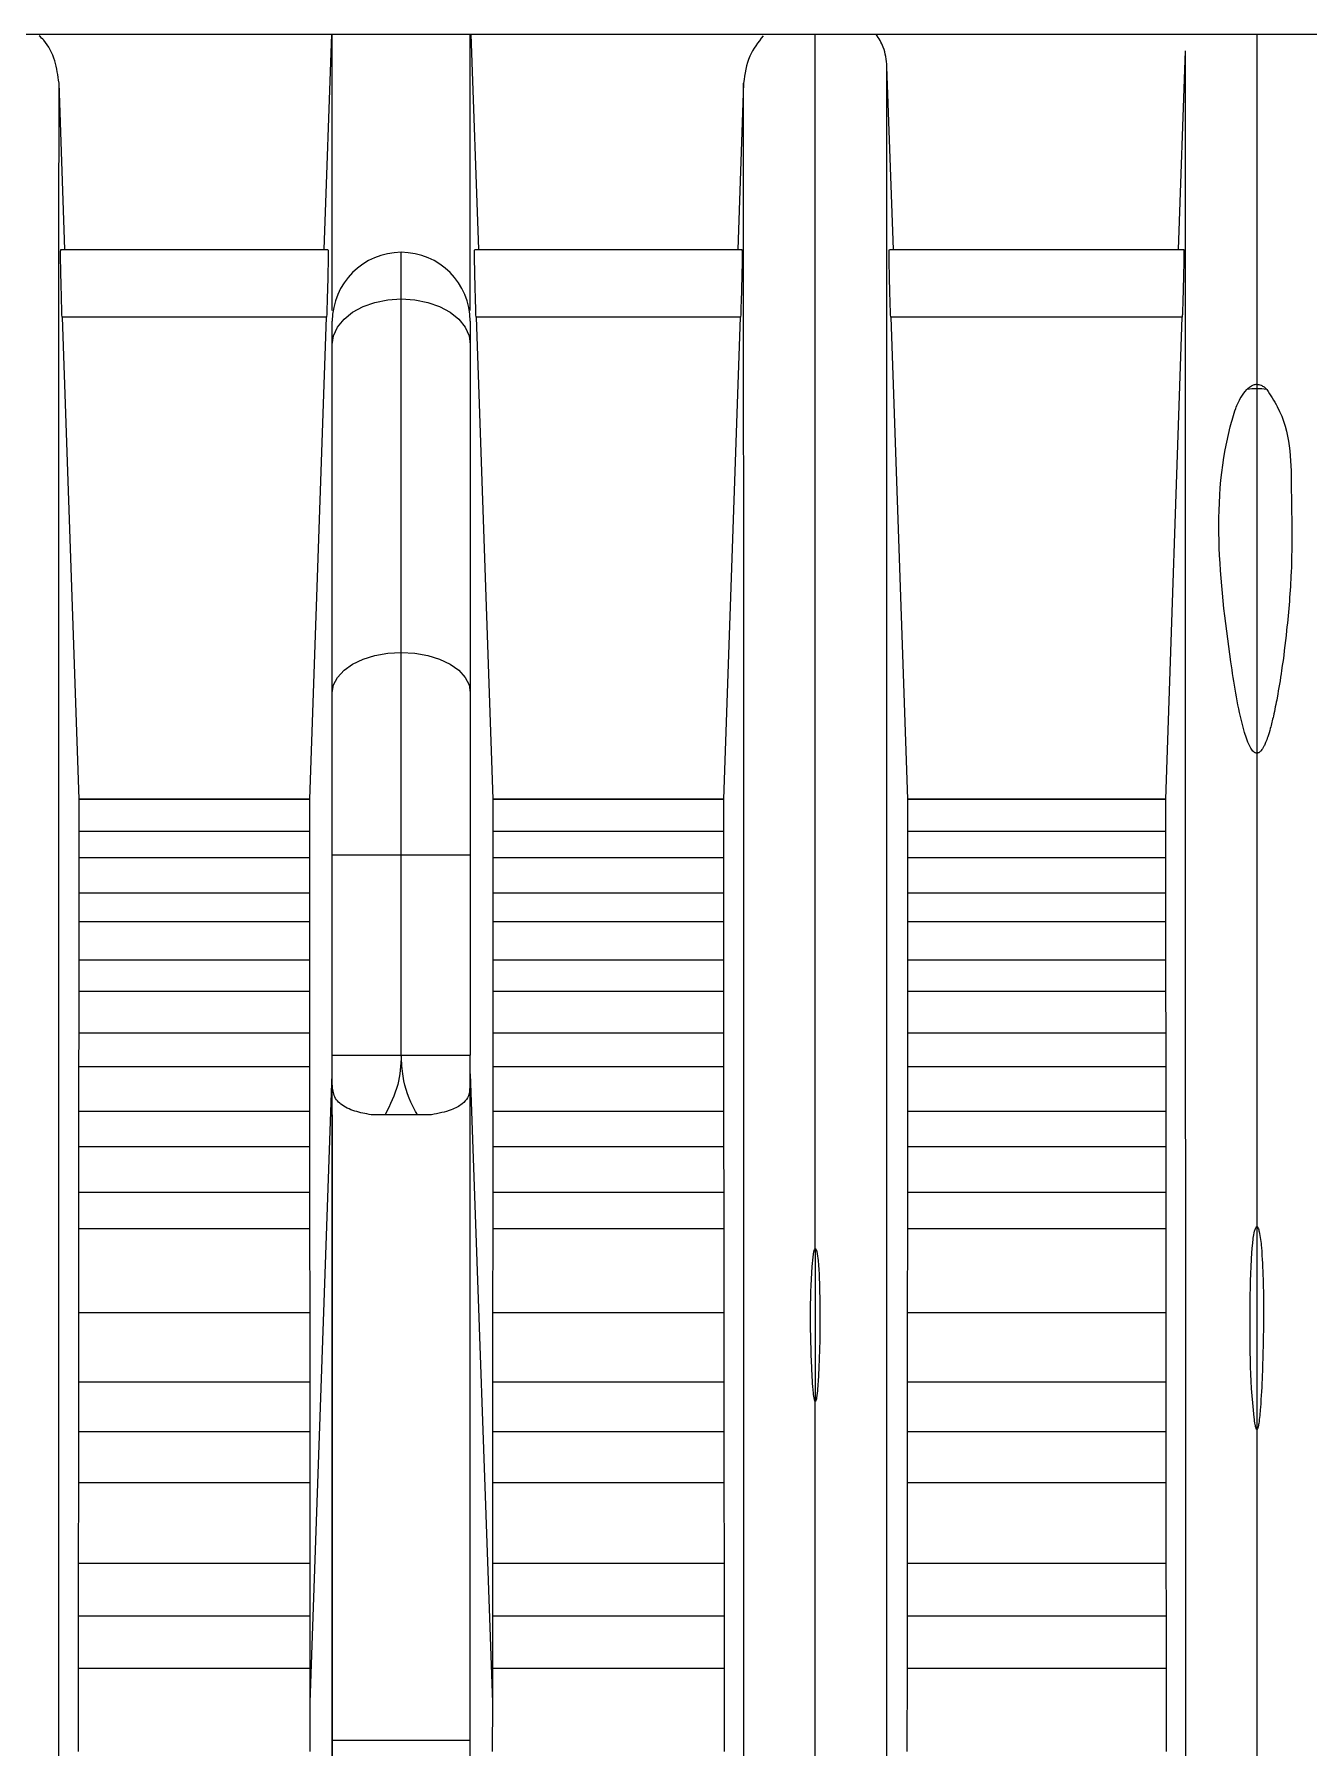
# Model space of a CAD drawing. Extents: x 9.3 to 87.2, y 1.1 to 68.8.
# Drawn here: x 37.841 to 38.764, y 62.182 to 63.424 of the extents above; entities that cross this region are included whole.
import ezdxf

# ---------------------------------------------------------------- set-up
doc = ezdxf.new("R2010")
doc.units = 0
doc.header["$MEASUREMENT"] = 0
doc.layers.add('OBJECT', color=7, linetype='CONTINUOUS')

msp = doc.modelspace()

# ---------------------------------------------------------------- linework, layer by layer
at = {"layer": 'OBJECT'}
for p, q in [((37.3006, 63.4238), (38.9125, 63.4238)), ((38.0559, 63.4238), (38.0504, 63.2678)), ((38.1627, 63.2678), (38.1572, 63.4238)), ((38.6746, 63.4117), (38.6695, 63.2678)), ((37.8627, 63.2678), (37.8585, 63.3884)), ((38.3546, 63.3884), (38.3504, 63.2678)), ((38.4632, 63.2678), (38.4585, 63.4003)), ((37.8597, 63.2678), (37.8597, 63.2678)), ((37.8597, 63.2678), (38.0534, 63.2678)), ((38.0534, 63.2678), (38.0533, 63.2678)), ((38.1065, 63.2321), (38.1065, 63.2658)), ((38.1597, 63.2678), (38.1597, 63.2678)), ((38.1597, 63.2678), (38.3534, 63.2678)), ((38.3534, 63.2678), (38.3533, 63.2678)), ((38.4602, 63.2678), (38.4602, 63.2678)), ((38.4602, 63.2678), (38.6735, 63.2678)), ((38.6735, 63.2678), (38.6735, 63.2678)), ((38.1065, 62.9759), (38.1065, 63.2321)), ((37.8607, 63.2187), (37.8728, 62.8696)), ((38.0524, 63.2187), (37.8607, 63.2187)), ((38.0403, 62.8696), (38.0524, 63.2187)), ((38.0565, 63.1989), (38.0565, 63.2158)), ((38.1565, 63.2158), (38.1565, 63.1989)), ((38.1607, 63.2187), (38.1728, 62.8696)), ((38.3524, 63.2187), (38.1607, 63.2187)), ((38.3403, 62.8696), (38.3524, 63.2187)), ((38.4612, 63.2187), (38.4733, 62.8696)), ((38.6725, 63.2187), (38.4612, 63.2187)), ((38.6605, 62.8696), (38.6725, 63.2187)), ((38.0565, 62.9466), (38.0565, 63.1989)), ((38.1565, 63.1989), (38.1565, 62.9466)), ((38.7265, 63.1702), (38.7265, 63.1669)), ((38.7265, 63.1669), (38.7265, 62.9029)), ((38.1065, 62.8291), (38.1065, 62.9759)), ((38.0565, 62.8291), (38.0565, 62.9466)), ((38.1565, 62.9466), (38.1565, 62.8291)), ((37.8728, 62.8696), (37.8728, 62.8695)), ((38.0403, 62.8696), (37.8728, 62.8696)), ((37.8728, 62.8695), (37.8728, 62.8463)), ((37.8728, 62.8695), (38.0403, 62.8695)), ((38.0402, 62.8463), (38.0403, 62.8695)), ((38.0403, 62.8695), (38.0403, 62.8696)), ((38.1728, 62.8696), (38.1728, 62.8695)), ((38.3403, 62.8696), (38.1728, 62.8696)), ((38.1728, 62.8695), (38.1729, 62.8463)), ((38.1728, 62.8695), (38.3403, 62.8695)), ((38.3403, 62.8695), (38.3403, 62.8696)), ((38.3403, 62.8463), (38.3403, 62.8695)), ((38.4733, 62.8696), (38.4733, 62.8695)), ((38.6605, 62.8696), (38.4733, 62.8696)), ((38.4733, 62.8695), (38.4734, 62.8463)), ((38.4733, 62.8695), (38.6605, 62.8695)), ((38.6605, 62.8695), (38.6605, 62.8696)), ((38.6605, 62.8463), (38.6605, 62.8695)), ((37.8728, 62.8463), (37.8728, 62.8272)), ((37.8728, 62.8463), (38.0402, 62.8463)), ((38.0402, 62.8272), (38.0402, 62.8463)), ((38.1729, 62.8463), (38.1729, 62.8272)), ((38.1729, 62.8463), (38.3403, 62.8463)), ((38.3403, 62.8272), (38.3403, 62.8463)), ((38.4734, 62.8463), (38.4734, 62.8272)), ((38.4734, 62.8463), (38.6605, 62.8463)), ((38.6605, 62.8272), (38.6605, 62.8463)), ((37.8728, 62.8272), (37.8728, 62.8017)), ((37.8728, 62.8272), (38.0402, 62.8272)), ((38.0402, 62.8017), (38.0402, 62.8272)), ((38.0565, 62.684), (38.0565, 62.8291)), ((38.0565, 62.8291), (38.1065, 62.8291)), ((38.1065, 62.684), (38.1065, 62.8291)), ((38.1065, 62.8291), (38.1565, 62.8291)), ((38.1565, 62.8291), (38.1565, 62.684)), ((38.1729, 62.8272), (38.1729, 62.8017)), ((38.1729, 62.8272), (38.3403, 62.8272)), ((38.3403, 62.8017), (38.3403, 62.8272)), ((38.4734, 62.8272), (38.4734, 62.8017)), ((38.4734, 62.8272), (38.6605, 62.8272)), ((38.6605, 62.8017), (38.6605, 62.8272)), ((37.8728, 62.8017), (37.8728, 62.7809)), ((37.8728, 62.8017), (38.0402, 62.8017)), ((38.0402, 62.7809), (38.0402, 62.8017)), ((38.1729, 62.8017), (38.1729, 62.7809)), ((38.1729, 62.8017), (38.3403, 62.8017)), ((38.3403, 62.7809), (38.3403, 62.8017)), ((38.4734, 62.8017), (38.4734, 62.7809)), ((38.4734, 62.8017), (38.6605, 62.8017)), ((38.6605, 62.7809), (38.6605, 62.8017)), ((37.8728, 62.7809), (37.8728, 62.7531)), ((37.8728, 62.7809), (38.0402, 62.7809)), ((38.0402, 62.7531), (38.0402, 62.7809)), ((38.1729, 62.7809), (38.1729, 62.7531)), ((38.1729, 62.7809), (38.3403, 62.7809)), ((38.3403, 62.7531), (38.3403, 62.7809)), ((38.4734, 62.7809), (38.4734, 62.7531)), ((38.4734, 62.7809), (38.6605, 62.7809)), ((38.6606, 62.7531), (38.6605, 62.7809)), ((37.8728, 62.7531), (37.8728, 62.7304)), ((37.8728, 62.7531), (38.0402, 62.7531)), ((38.0402, 62.7304), (38.0402, 62.7531)), ((38.1729, 62.7531), (38.1729, 62.7304)), ((38.1729, 62.7531), (38.3403, 62.7531)), ((38.3403, 62.7304), (38.3403, 62.7531)), ((38.4734, 62.7531), (38.4734, 62.7304)), ((38.4734, 62.7531), (38.6606, 62.7531)), ((38.6606, 62.7304), (38.6606, 62.7531)), ((37.8728, 62.7304), (37.8728, 62.7003)), ((37.8728, 62.7304), (38.0402, 62.7304)), ((38.0402, 62.7003), (38.0402, 62.7304)), ((38.1729, 62.7304), (38.1729, 62.7003)), ((38.1729, 62.7304), (38.3403, 62.7304)), ((38.3403, 62.7003), (38.3403, 62.7304)), ((38.4734, 62.7304), (38.4734, 62.7003)), ((38.4734, 62.7304), (38.6606, 62.7304)), ((38.6607, 62.7003), (38.6606, 62.7304)), ((37.8728, 62.7003), (37.8727, 62.6758)), ((37.8728, 62.7003), (38.0402, 62.7003)), ((38.0402, 62.6758), (38.0402, 62.7003)), ((38.1729, 62.7003), (38.1729, 62.6758)), ((38.1729, 62.7003), (38.3403, 62.7003)), ((38.3403, 62.6758), (38.3403, 62.7003)), ((38.4734, 62.7003), (38.4733, 62.6758)), ((38.4734, 62.7003), (38.6607, 62.7003)), ((38.6607, 62.6758), (38.6607, 62.7003)), ((38.0565, 62.684), (38.1065, 62.684)), ((38.1065, 62.684), (38.1565, 62.684)), ((37.8727, 62.6758), (37.8727, 62.6435)), ((37.8727, 62.6758), (38.0402, 62.6758)), ((38.0402, 62.6435), (38.0402, 62.6758)), ((38.0406, 62.215), (38.0565, 62.6706)), ((38.0565, 62.6408), (38.0565, 62.6706)), ((38.1565, 62.6408), (38.1565, 62.6706)), ((38.1565, 62.6706), (38.1725, 62.215)), ((38.1729, 62.6758), (38.1729, 62.6435)), ((38.1729, 62.6758), (38.3403, 62.6758)), ((38.3403, 62.6435), (38.3403, 62.6758)), ((38.4733, 62.6758), (38.4733, 62.6435)), ((38.4733, 62.6758), (38.6607, 62.6758)), ((38.6607, 62.6435), (38.6607, 62.6758)), ((37.8727, 62.6435), (37.8727, 62.6178)), ((37.8727, 62.6435), (38.0402, 62.6435)), ((38.0402, 62.6178), (38.0402, 62.6435)), ((38.1729, 62.6435), (38.1729, 62.6178)), ((38.1729, 62.6435), (38.3403, 62.6435)), ((38.3403, 62.6178), (38.3403, 62.6435)), ((38.4733, 62.6435), (38.4733, 62.6178)), ((38.4733, 62.6435), (38.6607, 62.6435)), ((38.6607, 62.6178), (38.6607, 62.6435)), ((38.0565, 62.6408), (38.0565, 62.1874)), ((38.0948, 62.6408), (38.0847, 62.6408)), ((38.1183, 62.6408), (38.0948, 62.6408)), ((38.1284, 62.6408), (38.1183, 62.6408)), ((38.1565, 62.1874), (38.1565, 62.6408)), ((37.8727, 62.6178), (37.8727, 62.5848)), ((37.8727, 62.6178), (38.0402, 62.6178)), ((38.0402, 62.5848), (38.0402, 62.6178)), ((38.1729, 62.6178), (38.1728, 62.5848)), ((38.1729, 62.6178), (38.3403, 62.6178)), ((38.3404, 62.5848), (38.3403, 62.6178)), ((38.4733, 62.6178), (38.4733, 62.5848)), ((38.4733, 62.6178), (38.6607, 62.6178)), ((38.6607, 62.5848), (38.6607, 62.6178)), ((37.8727, 62.5848), (37.8727, 62.5585)), ((37.8727, 62.5848), (38.0402, 62.5848)), ((38.0403, 62.5585), (38.0402, 62.5848)), ((38.1728, 62.5848), (38.1728, 62.5585)), ((38.1728, 62.5848), (38.3404, 62.5848)), ((38.3404, 62.5585), (38.3404, 62.5848)), ((38.4733, 62.5848), (38.4733, 62.5585)), ((38.4733, 62.5848), (38.6607, 62.5848)), ((38.6607, 62.5585), (38.6607, 62.5848)), ((37.8727, 62.5585), (37.8726, 62.4976)), ((37.8727, 62.5585), (38.0403, 62.5585)), ((38.0404, 62.4976), (38.0403, 62.5585)), ((38.1728, 62.5585), (38.1727, 62.4976)), ((38.1728, 62.5585), (38.3404, 62.5585)), ((38.3405, 62.4976), (38.3404, 62.5585)), ((38.4733, 62.5585), (38.4732, 62.4976)), ((38.4733, 62.5585), (38.6607, 62.5585)), ((38.6608, 62.4976), (38.6607, 62.5585)), ((38.7265, 62.5598), (38.7265, 62.4128)), ((38.4065, 62.5438), (38.4065, 62.4331)), ((37.8726, 62.4976), (37.8725, 62.4473)), ((37.8726, 62.4976), (38.0404, 62.4976)), ((38.0404, 62.4473), (38.0404, 62.4976)), ((38.1727, 62.4976), (38.1726, 62.4473)), ((38.1727, 62.4976), (38.3405, 62.4976)), ((38.3406, 62.4473), (38.3405, 62.4976)), ((38.4732, 62.4976), (38.4731, 62.4473)), ((38.4732, 62.4976), (38.6608, 62.4976)), ((38.6609, 62.4473), (38.6608, 62.4976)), ((37.8725, 62.4473), (37.8725, 62.4112)), ((37.8725, 62.4473), (38.0404, 62.4473)), ((38.0405, 62.4112), (38.0404, 62.4473)), ((38.1726, 62.4473), (38.1726, 62.4112)), ((38.1726, 62.4473), (38.3406, 62.4473)), ((38.3406, 62.4112), (38.3406, 62.4473)), ((38.4731, 62.4473), (38.4731, 62.4112)), ((38.4731, 62.4473), (38.6609, 62.4473)), ((38.6609, 62.4112), (38.6609, 62.4473)), ((37.8725, 62.4112), (37.8725, 62.3744)), ((37.8725, 62.4112), (38.0405, 62.4112)), ((38.0405, 62.3744), (38.0405, 62.4112)), ((38.1726, 62.4112), (38.1726, 62.3744)), ((38.1726, 62.4112), (38.3406, 62.4112)), ((38.3406, 62.3744), (38.3406, 62.4112)), ((38.4731, 62.4112), (38.473, 62.3744)), ((38.4731, 62.4112), (38.6609, 62.4112)), ((38.6609, 62.3744), (38.6609, 62.4112)), ((37.8725, 62.3744), (37.8724, 62.3158)), ((37.8725, 62.3744), (38.0405, 62.3744)), ((38.0406, 62.3158), (38.0405, 62.3744)), ((38.1726, 62.3744), (38.1725, 62.3158)), ((38.1726, 62.3744), (38.3406, 62.3744)), ((38.3407, 62.3158), (38.3406, 62.3744)), ((38.473, 62.3744), (38.473, 62.3158)), ((38.473, 62.3744), (38.6609, 62.3744)), ((38.6609, 62.3158), (38.6609, 62.3744)), ((37.8724, 62.3158), (37.8724, 62.2777)), ((37.8724, 62.3158), (38.0406, 62.3158)), ((38.0406, 62.2777), (38.0406, 62.3158)), ((38.1725, 62.3158), (38.1725, 62.2777)), ((38.1725, 62.3158), (38.3407, 62.3158)), ((38.3407, 62.2777), (38.3407, 62.3158)), ((38.473, 62.3158), (38.473, 62.2777)), ((38.473, 62.3158), (38.6609, 62.3158)), ((38.661, 62.2777), (38.6609, 62.3158)), ((37.8724, 62.2777), (37.8724, 62.2397)), ((37.8724, 62.2777), (38.0406, 62.2777)), ((38.0406, 62.2397), (38.0406, 62.2777)), ((38.1725, 62.2777), (38.1725, 62.2397)), ((38.1725, 62.2777), (38.3407, 62.2777)), ((38.3407, 62.2397), (38.3407, 62.2777)), ((38.473, 62.2777), (38.473, 62.2397)), ((38.473, 62.2777), (38.661, 62.2777)), ((38.661, 62.2397), (38.661, 62.2777)), ((37.8724, 62.2397), (37.8723, 62.1795)), ((37.8724, 62.2397), (38.0406, 62.2397)), ((38.0406, 62.215), (38.0406, 62.2397)), ((38.1725, 62.2397), (38.1725, 62.215)), ((38.1725, 62.2397), (38.3407, 62.2397)), ((38.3408, 62.1795), (38.3407, 62.2397)), ((38.473, 62.2397), (38.4729, 62.1795)), ((38.473, 62.2397), (38.661, 62.2397)), ((38.6611, 62.1795), (38.661, 62.2397)), ((38.0406, 62.1795), (38.0406, 62.215)), ((38.1725, 62.215), (38.1724, 62.1795)), ((38.1565, 62.1874), (38.0565, 62.1874)), ((38.0565, 62.1874), (38.0565, 61.6893)), ((38.1565, 61.6893), (38.1565, 62.1874))]:
    msp.add_line(p, q, dxfattribs=at)
at = {"layer": 'OBJECT', "flags": 128}
for points in [[(38.0565, 63.1989), (38.0575, 63.2054), (38.0603, 63.2116), (38.065, 63.2173), (38.0712, 63.2224), (38.0788, 63.2265), (38.0874, 63.2295), (38.0968, 63.2314), (38.1065, 63.2321)], [(38.1065, 63.2321), (38.1163, 63.2314), (38.1257, 63.2295), (38.1343, 63.2265), (38.1419, 63.2224), (38.1481, 63.2173), (38.1527, 63.2116), (38.1556, 63.2054), (38.1565, 63.1989)], [(38.0565, 62.9466), (38.0575, 62.9523), (38.0603, 62.9578), (38.065, 62.9629), (38.0712, 62.9673), (38.0788, 62.971), (38.0874, 62.9737), (38.0968, 62.9753), (38.1065, 62.9759)], [(38.1065, 62.9759), (38.1163, 62.9753), (38.1257, 62.9737), (38.1343, 62.971), (38.1419, 62.9673), (38.1481, 62.9629), (38.1527, 62.9578), (38.1556, 62.9523), (38.1565, 62.9466)]]:
    msp.add_lwpolyline(points, dxfattribs=at)
at = {"layer": 'OBJECT'}
for centre, radius, start, end in [((38.1065, 63.2158), 0.05, 90, 180), ((38.1065, 63.2158), 0.05, 0, 90), ((38.7266, 63.1103), 0.0566, 90.0486, 97.372), ((38.7193, 63.1664), 0.00000101, 67.1663, 140.9061), ((38.7265, 63.1104), 0.0565, 82.6693, 90.0021)]:
    msp.add_arc(centre, radius, start, end, dxfattribs=at)
for points, knots in [([(37.8585, 63.3884), (37.8577, 63.3939), (37.8562, 63.4049), (37.8504, 63.4168), (37.8453, 63.4216), (37.8442, 63.4226)], [0, 0, 0, 0, 0.4314294, 0.878177, 1, 1, 1, 1]), ([(38.0565, 63.2237), (38.0565, 63.2249), (38.0565, 63.2635), (38.0565, 63.3376), (38.0565, 63.3925), (38.0565, 63.4238)], [0, 0, 0, 0, 0.013375, 0.438217, 1, 1, 1, 1]), ([(38.1565, 63.2237), (38.1565, 63.2249), (38.1565, 63.2635), (38.1565, 63.3376), (38.1565, 63.3925), (38.1565, 63.4238)], [0, 0, 0, 0, 0.013375, 0.438217, 1, 1, 1, 1]), ([(38.3688, 63.4227), (38.3651, 63.418), (38.3573, 63.408), (38.3555, 63.3952), (38.3546, 63.3884)], [0, 0, 0, 0, 0.473878, 1, 1, 1, 1]), ([(38.4065, 62.5438), (38.4065, 62.6107), (38.4065, 62.7487), (38.4065, 62.941), (38.4065, 63.1095), (38.4065, 63.2537), (38.4065, 63.3566), (38.4065, 63.4034), (38.4065, 63.4238)], [0, 0, 0, 0, 0.174448, 0.360152, 0.555224, 0.71356, 0.874716, 1, 1, 1, 1]), ([(38.4585, 63.4003), (38.458, 63.4052), (38.4571, 63.4138), (38.4526, 63.4208), (38.4507, 63.4238)], [0, 0, 0, 0, 0.570413, 1, 1, 1, 1]), ([(38.7265, 63.4238), (38.7265, 63.4208), (38.7265, 63.4032), (38.7265, 63.3483), (38.7265, 63.2665), (38.7265, 63.2017), (38.7265, 63.1702)], [0, 0, 0, 0, 0.078928, 0.453296, 0.734057, 1, 1, 1, 1]), ([(38.6746, 63.4117), (38.6746, 63.397), (38.6746, 63.3681), (38.6746, 63.2838), (38.6746, 63.1722), (38.6746, 63.0422), (38.6746, 62.9158), (38.6747, 62.7666), (38.6747, 62.5878), (38.6747, 62.3862), (38.6747, 62.1383), (38.6747, 61.8291), (38.6748, 61.4776), (38.6748, 61.2389), (38.6748, 61.1318)], [0, 0, 0, 0, 0.081177, 0.159217, 0.232708, 0.300406, 0.362349, 0.419558, 0.50233, 0.578909, 0.650985, 0.773644, 0.898475, 1, 1, 1, 1]), ([(37.8583, 61.6139), (37.8583, 61.6276), (37.8583, 61.7366), (37.8583, 61.9329), (37.8584, 62.2068), (37.8584, 62.4427), (37.8584, 62.6513), (37.8584, 62.829), (37.8584, 62.9974), (37.8584, 63.1574), (37.8584, 63.2945), (37.8585, 63.357), (37.8585, 63.3884)], [0, 0, 0, 0, 0.017701, 0.139969, 0.262645, 0.392016, 0.482526, 0.578519, 0.679291, 0.783932, 0.891131, 1, 1, 1, 1]), ([(38.3548, 61.6136), (38.3548, 61.6275), (38.3548, 61.7365), (38.3547, 61.9329), (38.3547, 62.2068), (38.3547, 62.4427), (38.3547, 62.6513), (38.3547, 62.829), (38.3547, 62.9974), (38.3546, 63.1574), (38.3546, 63.2945), (38.3546, 63.357), (38.3546, 63.3884)], [0, 0, 0, 0, 0.0178008, 0.1400561, 0.2627202, 0.3920772, 0.4825784, 0.5785614, 0.679324, 0.7839541, 0.891142, 1, 1, 1, 1]), ([(38.4583, 61.1318), (38.4583, 61.208), (38.4583, 61.3879), (38.4583, 61.6579), (38.4583, 61.9422), (38.4584, 62.2183), (38.4584, 62.4569), (38.4584, 62.6681), (38.4584, 62.8466), (38.4584, 63.016), (38.4584, 63.1761), (38.4585, 63.3101), (38.4585, 63.3701), (38.4585, 63.4003)], [0, 0, 0, 0, 0.077932, 0.184108, 0.285308, 0.387055, 0.49457, 0.569928, 0.649851, 0.733699, 0.820681, 0.90968, 1, 1, 1, 1]), ([(37.8607, 63.2187), (37.8605, 63.2242), (37.8602, 63.2353), (37.8598, 63.2499), (37.8596, 63.261), (37.8596, 63.267), (37.8597, 63.2676), (37.8597, 63.2678)], [0, 0, 0, 0, 0.211153, 0.422184, 0.636377, 0.855997, 1, 1, 1, 1]), ([(38.0534, 63.2678), (38.0534, 63.2673), (38.0535, 63.2662), (38.0535, 63.2575), (38.0532, 63.2448), (38.0528, 63.2311), (38.0525, 63.2221), (38.0524, 63.2187)], [0, 0, 0, 0, 0.217342, 0.434703, 0.65162, 0.868105, 1, 1, 1, 1]), ([(38.1607, 63.2187), (38.1605, 63.2243), (38.1602, 63.2355), (38.1598, 63.2503), (38.1596, 63.2614), (38.1596, 63.267), (38.1597, 63.2676), (38.1597, 63.2678)], [0, 0, 0, 0, 0.216468, 0.432939, 0.649311, 0.865902, 1, 1, 1, 1]), ([(38.3534, 63.2678), (38.3534, 63.2672), (38.3535, 63.2661), (38.3535, 63.257), (38.3532, 63.2438), (38.3528, 63.2301), (38.3525, 63.2215), (38.3524, 63.2187)], [0, 0, 0, 0, 0.225121, 0.450308, 0.673261, 0.890925, 1, 1, 1, 1]), ([(38.4612, 63.2187), (38.461, 63.224), (38.4606, 63.2346), (38.4603, 63.2488), (38.46, 63.2598), (38.46, 63.2666), (38.4601, 63.2674), (38.4602, 63.2678)], [0, 0, 0, 0, 0.198929, 0.39772, 0.600479, 0.814738, 1, 1, 1, 1]), ([(38.6735, 63.2678), (38.6736, 63.267), (38.6737, 63.2653), (38.6735, 63.2533), (38.6731, 63.238), (38.6728, 63.2261), (38.6725, 63.2196), (38.6725, 63.2187)], [0, 0, 0, 0, 0.296948, 0.574359, 0.771343, 0.969217, 1, 1, 1, 1]), ([(38.7265, 62.9029), (38.7263, 62.9029), (38.7259, 62.9029), (38.7251, 62.9032), (38.7236, 62.9043), (38.7203, 62.9093), (38.7138, 62.9294), (38.7059, 62.9789), (38.6968, 63.0514), (38.6999, 63.1141), (38.7104, 63.1509), (38.7142, 63.1601), (38.7178, 63.1646), (38.7193, 63.1664)], [0, 0, 0, 0, 0.0011655, 0.0026319, 0.0054497, 0.0160469, 0.0580489, 0.22541, 0.5613954, 0.8964793, 0.9469166, 0.9777597, 1, 1, 1, 1]), ([(38.7193, 63.1664), (38.7199, 63.167), (38.7208, 63.168), (38.7226, 63.1692), (38.7243, 63.1699), (38.7258, 63.1702), (38.7264, 63.1702), (38.7265, 63.1702)], [0, 0, 0, 0, 0.344499, 0.581692, 0.821028, 0.959273, 1, 1, 1, 1]), ([(38.7265, 63.1702), (38.727, 63.1701), (38.7281, 63.1701), (38.73, 63.1694), (38.732, 63.1682), (38.7331, 63.167), (38.7338, 63.1664)], [0, 0, 0, 0, 0.137695, 0.314907, 0.624924, 1, 1, 1, 1]), ([(38.7338, 63.1664), (38.7364, 63.1623), (38.7513, 63.1395), (38.7512, 63.0942), (38.7526, 63.0411), (38.7488, 62.9964), (38.7451, 62.966), (38.7417, 62.9452), (38.7389, 62.9312), (38.7366, 62.9217), (38.7347, 62.9153), (38.7331, 62.911), (38.7318, 62.9081), (38.7307, 62.9062), (38.7298, 62.9049), (38.729, 62.904), (38.7282, 62.9033), (38.7274, 62.903), (38.7269, 62.9029), (38.7266, 62.9029), (38.7265, 62.9029)], [0, 0, 0, 0, 0.047745, 0.265097, 0.50608, 0.668098, 0.776894, 0.849908, 0.898901, 0.931786, 0.953881, 0.968756, 0.978801, 0.985617, 0.990277, 0.993501, 0.996916, 0.998285, 0.999419, 1, 1, 1, 1]), ([(38.7265, 62.9029), (38.7265, 62.8406), (38.7265, 62.7328), (38.7265, 62.6111), (38.7265, 62.5598)], [0, 0, 0, 0, 0.578266, 1, 1, 1, 1]), ([(38.0565, 62.6706), (38.0565, 62.6731), (38.0565, 62.6776), (38.0565, 62.682), (38.0565, 62.684)], [0, 0, 0, 0, 0.560019, 1, 1, 1, 1]), ([(38.1065, 62.684), (38.1061, 62.6768), (38.1052, 62.6616), (38.0984, 62.648), (38.0948, 62.6408)], [0, 0, 0, 0, 0.47642, 1, 1, 1, 1]), ([(38.1183, 62.6408), (38.1176, 62.6419), (38.1125, 62.6504), (38.1075, 62.6651), (38.1068, 62.6789), (38.1065, 62.684)], [0, 0, 0, 0, 0.082804, 0.65929, 1, 1, 1, 1]), ([(38.1565, 62.6706), (38.1565, 62.6731), (38.1565, 62.6776), (38.1565, 62.682), (38.1565, 62.684)], [0, 0, 0, 0, 0.560019, 1, 1, 1, 1]), ([(38.0847, 62.6408), (38.0806, 62.6416), (38.0725, 62.643), (38.064, 62.6472), (38.0591, 62.6518), (38.0561, 62.6593), (38.0563, 62.6657), (38.0565, 62.6706)], [0, 0, 0, 0, 0.208902, 0.419117, 0.512098, 0.628577, 1, 1, 1, 1]), ([(38.1565, 62.6706), (38.1565, 62.6668), (38.1564, 62.661), (38.1553, 62.6534), (38.1504, 62.6481), (38.1417, 62.6434), (38.1334, 62.6418), (38.1284, 62.6408)], [0, 0, 0, 0, 0.287042, 0.445472, 0.573359, 0.744507, 1, 1, 1, 1]), ([(38.0565, 61.6853), (38.0565, 61.7794), (38.0565, 61.9677), (38.0565, 62.2198), (38.0565, 62.4449), (38.0565, 62.5752), (38.0565, 62.6408)], [0, 0, 0, 0, 0.276277, 0.552211, 0.774542, 1, 1, 1, 1]), ([(38.1565, 61.6853), (38.1565, 61.7794), (38.1565, 61.9677), (38.1565, 62.2198), (38.1565, 62.4449), (38.1565, 62.5752), (38.1565, 62.6408)], [0, 0, 0, 0, 0.276277, 0.552211, 0.774542, 1, 1, 1, 1]), ([(38.7265, 62.4128), (38.7265, 62.4128), (38.7265, 62.4128), (38.7265, 62.4128), (38.7264, 62.4128), (38.7263, 62.4129), (38.7261, 62.4131), (38.7257, 62.4143), (38.7251, 62.4171), (38.7214, 62.4477), (38.7214, 62.4913), (38.7222, 62.536), (38.7242, 62.5539), (38.7254, 62.5584), (38.726, 62.5594), (38.7263, 62.5597), (38.7264, 62.5598), (38.7265, 62.5598), (38.7265, 62.5598)], [0, 0, 0, 0, 0.000019, 0.000279, 0.000481, 0.001037, 0.002142, 0.006556, 0.024175, 0.059391, 0.622996, 0.904875, 0.975423, 0.993138, 0.997605, 0.998837, 0.999489, 1, 1, 1, 1]), ([(38.7265, 62.5598), (38.7266, 62.5598), (38.7267, 62.5598), (38.7268, 62.5597), (38.7271, 62.5594), (38.7277, 62.5582), (38.729, 62.5533), (38.731, 62.5332), (38.7316, 62.4986), (38.7309, 62.4599), (38.7295, 62.4326), (38.7284, 62.4199), (38.7275, 62.4148), (38.7271, 62.4134), (38.7269, 62.413), (38.7267, 62.4128), (38.7266, 62.4128), (38.7266, 62.4128), (38.7266, 62.4128), (38.7265, 62.4128), (38.7265, 62.4128)], [0, 0, 0, 0, 0.000482, 0.00111, 0.002276, 0.007285, 0.027059, 0.105814, 0.420513, 0.735029, 0.89228, 0.970915, 0.99058, 0.995498, 0.997961, 0.999198, 0.999585, 0.999858, 0.999986, 1, 1, 1, 1]), ([(38.4065, 62.4331), (38.4065, 62.4331), (38.4065, 62.4331), (38.4064, 62.4331), (38.4063, 62.4332), (38.4061, 62.4337), (38.4056, 62.4357), (38.4046, 62.4438), (38.403, 62.4761), (38.4025, 62.5097), (38.4048, 62.5376), (38.4055, 62.5418), (38.4059, 62.543), (38.4062, 62.5435), (38.4063, 62.5437), (38.4064, 62.5438), (38.4065, 62.5438), (38.4065, 62.5438), (38.4065, 62.5438)], [0, 0, 0, 0, 0.000288, 0.000648, 0.001343, 0.003956, 0.014316, 0.055593, 0.220531, 0.880359, 0.962813, 0.98343, 0.993746, 0.997008, 0.998644, 0.99947, 0.999883, 1, 1, 1, 1]), ([(38.4065, 62.5438), (38.4066, 62.5438), (38.4066, 62.5438), (38.4067, 62.5438), (38.4069, 62.5436), (38.4073, 62.5429), (38.408, 62.5401), (38.4093, 62.5286), (38.4101, 62.5001), (38.4099, 62.4691), (38.4084, 62.4446), (38.4078, 62.4374), (38.4072, 62.4344), (38.4069, 62.4335), (38.4067, 62.4332), (38.4066, 62.4331), (38.4066, 62.4331), (38.4066, 62.4331), (38.4065, 62.4331), (38.4065, 62.4331)], [0, 0, 0, 0, 0.000427, 0.00097, 0.001998, 0.005783, 0.020783, 0.080529, 0.31925, 0.796519, 0.915813, 0.975468, 0.990387, 0.997864, 0.998651, 0.999444, 0.999765, 0.999918, 1, 1, 1, 1]), ([(38.4065, 62.1183), (38.4065, 62.1776), (38.4065, 62.285), (38.4065, 62.3873), (38.4065, 62.4331)], [0, 0, 0, 0, 0.5516486, 1, 1, 1, 1]), ([(38.7265, 62.4128), (38.7265, 62.3602), (38.7265, 62.2677), (38.7265, 62.1706), (38.7265, 62.1286)], [0, 0, 0, 0, 0.5678069, 1, 1, 1, 1])]:
    msp.add_open_spline(points, degree=3, knots=knots, dxfattribs=at)

doc.saveas('drawing.dxf')
